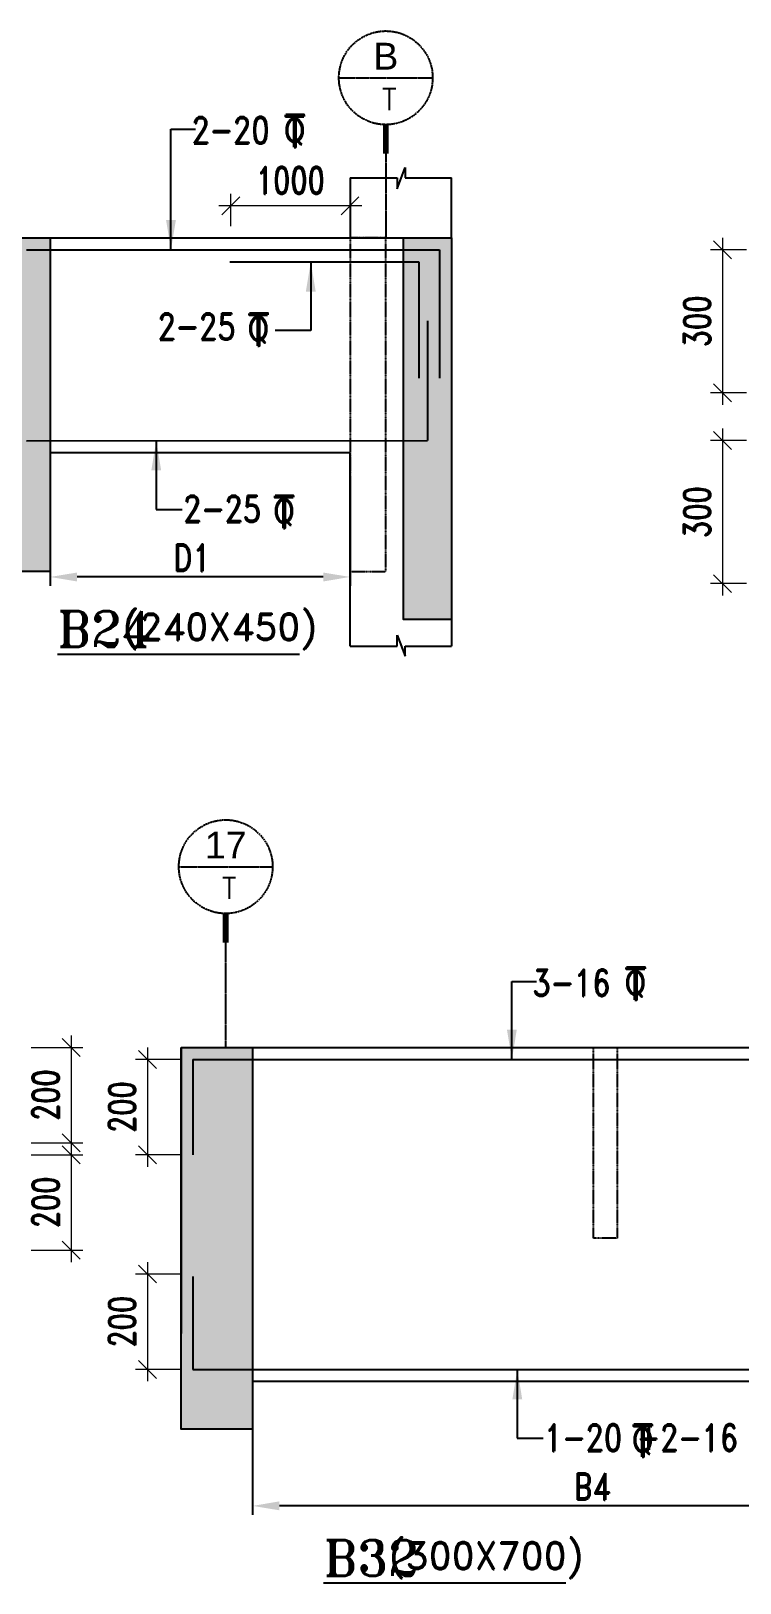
# Model space of a CAD drawing. Header units: millimetres. Extents: x 2061841 to 105821645, y -77612 to 48520811.
# Drawn here: x 2857719 to 2863666, y 15112 to 28131 of the extents above; entities that cross this region are included whole.
import ezdxf
from ezdxf.enums import TextEntityAlignment as Align

# ---------------------------------------------------------------- set-up
doc = ezdxf.new("R2010")
doc.units = ezdxf.units.MM
doc.header["$LTSCALE"] = 10
doc.header["$MEASUREMENT"] = 0
for name, pattern in [('$0$HIDDEN', [0.375, 0.25, -0.125]), ('BASEMENT COLUMN SETTING OUT-PART 2_R4$0$CENTER', [2, 1.25, -0.25, 0.25, -0.25]), ('CENTER', [2, 1.25, -0.25, 0.25, -0.25])]:
    doc.linetypes.add(name, pattern=pattern)
for name, color, linetype in [('A-Grid-Tower', 8, 'CENTER'), ('BASEMENT COLUMN SETTING OUT-PART 2_R4$0$A-GRID-MAIN', 2, 'BASEMENT COLUMN SETTING OUT-PART 2_R4$0$CENTER'), ('BEAM', 4, 'Continuous'), ('BEAM HATCH', 252, 'Continuous'), ('BEAM STIRRUPS', 3, 'Continuous'), ('LEADER', 3, 'Continuous'), ('REIN', 1, 'Continuous'), ('SHEET', 7, 'Continuous'), ('VIN_BEAM', 4, 'Continuous')]:
    doc.layers.add(name, color=color, linetype=linetype)
doc.layers.add('TEXT', color=2, linetype='Continuous', lineweight=25)
doc.layers.add('VIN_SLAB DIMENSION', color=3, linetype='Continuous', lineweight=13)
doc.styles.add('200', font='romand.shx', dxfattribs={"width": 0.8, "height": 225})
doc.styles.add('BASEMENT COLUMN SETTING OUT-PART 2_R4$0$MAS-TXTL', font='arial.ttf', dxfattribs={"height": 200})
doc.styles.add('BASEMENT COLUMN SETTING OUT-PART 2_R4$0$MAS-TXTS', font='romans.shx', dxfattribs={"width": 0.8, "height": 180})
doc.styles.add('PK', font='romand.shx', dxfattribs={"width": 0.7, "height": 225})
doc.styles.add('PRP 100', font='romand.shx', dxfattribs={"width": 0.75})
doc.styles.add('RD', font='romand.shx', dxfattribs={"width": 0.9, "height": 225})
doc.styles.add('ROMAND', font='romand', dxfattribs={"height": 200})
doc.styles.add('RT', font='romant.shx', dxfattribs={"height": 250})
doc.dimstyles.new('dim', dxfattribs={"dimtxt": 225, "dimasz": 150, "dimexe": 100, "dimexo": 100, "dimgap": 100, "dimtad": 1, "dimdec": 0, "dimlfac": -1, "dimrnd": 5, "dimdsep": 46, "dimtxsty": 'PRP 100', "dimblk": 'OBLIQUE', "dimcen": 1.5, "dimdle": 100, "dimclrd": 3, "dimclre": 3, "dimclrt": 2, "dimadec": 0, "dimazin": 0, "dimtfac": 1, "dimtdec": 0, "dimtix": 1, "dimtmove": 0, "dimatfit": 3, "dimldrblk": 'OBLIQUE', "dimfxl": 200, "dimlwd": -1, "dimlwe": -1, "dimarcsym": 0})
doc.dimstyles.new('GR', dxfattribs={"dimtxt": 225, "dimasz": 100, "dimexe": 50, "dimexo": 50, "dimgap": 40, "dimtad": 1, "dimdec": 0, "dimzin": 0, "dimdsep": 46, "dimtxsty": 'RD', "dimblk1": 'OBLIQUE', "dimblk2": 'OBLIQUE', "dimsah": 1, "dimcen": 0, "dimdle": 100, "dimclrd": 3, "dimclre": 3, "dimclrt": 2, "dimadec": 0, "dimazin": 0, "dimtfac": 1, "dimtdec": 0, "dimtix": 1, "dimtmove": 0, "dimatfit": 3, "dimfxl": 1, "dimtolj": 1, "dimtzin": 0, "dimarcsym": 0})
doc.dimstyles.new('GR2', dxfattribs={"dimtxt": 225, "dimasz": 100, "dimexe": 75, "dimexo": 75, "dimgap": 50, "dimtad": 1, "dimdec": 0, "dimdsep": 46, "dimtxsty": '200', "dimblk1": 'OBLIQUE', "dimblk2": 'OBLIQUE', "dimsah": 1, "dimcen": 50, "dimdle": 75, "dimclrd": 3, "dimclre": 3, "dimclrt": 2, "dimadec": 0, "dimazin": 0, "dimtfac": 1, "dimtdec": 0, "dimtix": 1, "dimtmove": 0, "dimatfit": 3, "dimldrblk": 'OBLIQUE', "dimfxl": 1, "dimtolj": 1, "dimtzin": 0, "dimarcsym": 0})

# ---------------------------------------------------------------- blocks, each defined once
blk = doc.blocks.new('A$C33BE299A')
at = {"layer": 'SHEET', "color": 4, "style": 'ROMAND'}
for s, height, p in [('T', 170, (-16.2, 0)), ('Q', 125, (-14.4, 26.9))]:
    blk.add_text(s, height=height, dxfattribs=at).set_placement(p)
blk = doc.blocks.new('*D2505')
at = {"layer": 'BEAM STIRRUPS', "color": 3, "lineweight": -2, "ltscale": 0.25, "transparency": 16777216}
for p, q in [((2857880, 24347), (2857880, 23476)), ((2860395, 24291), (2860395, 23476)), ((2860170, 23551), (2858105, 23551))]:
    blk.add_line(p, q, dxfattribs=at)
at = {"layer": 'BEAM STIRRUPS', "color": 3, "linetype": 'Continuous', "ltscale": 0.25, "transparency": 16777216}
for points in [[(2858105, 23588), (2858105, 23513), (2857880, 23551)], [(2860170, 23588), (2860170, 23513), (2860395, 23551)]]:
    blk.add_solid(points, dxfattribs=at)
at = {"layer": 'Defpoints', "color": 0, "linetype": 'Continuous', "ltscale": 0.25, "transparency": 16777216}
for p in [(2857880, 24422, 2), (2860395, 24366, 46), (2857880, 23551)]:
    blk.add_point(p, dxfattribs=at)
at = {"layer": 'BEAM STIRRUPS', "color": 2, "linetype": 'Continuous', "ltscale": 0.25, "transparency": 16777216, "insert": (2859069, 23713), "char_height": 225, "attachment_point": 5, "rotation": 360, "style": '200'}
blk.add_mtext('\\A1;D1', dxfattribs=at)
blk = doc.blocks.new('_Oblique')
at = {"color": 0, "linetype": 'ByBlock', "lineweight": -2}
blk.add_line((-0.5, -0.5), (0.5, 0.5), dxfattribs=at)
blk = doc.blocks.new('*D1693')
at = {"layer": 'BEAM STIRRUPS', "color": 3, "lineweight": -2, "ltscale": 0.25, "transparency": 16777216}
for p, q in [((2865278, 16728), (2865278, 15683)), ((2859578, 16555), (2859578, 15683)), ((2865053, 15758), (2859803, 15758))]:
    blk.add_line(p, q, dxfattribs=at)
at = {"layer": 'BEAM STIRRUPS', "color": 3, "linetype": 'Continuous', "ltscale": 0.25, "transparency": 16777216}
for points in [[(2859803, 15796), (2859803, 15721), (2859578, 15758)], [(2865053, 15796), (2865053, 15721), (2865278, 15758)]]:
    blk.add_solid(points, dxfattribs=at)
at = {"layer": 'Defpoints', "color": 0, "linetype": 'Continuous', "ltscale": 0.25, "transparency": 16777216}
for p in [(2865278, 16803, 46), (2859578, 16630, 2), (2859578, 15758)]:
    blk.add_point(p, dxfattribs=at)
at = {"layer": 'BEAM STIRRUPS', "color": 2, "linetype": 'Continuous', "ltscale": 0.25, "transparency": 16777216, "insert": (2862428, 15921), "char_height": 225, "attachment_point": 5, "rotation": 360, "style": '200'}
blk.add_mtext('\\A1;B4', dxfattribs=at)
blk = doc.blocks.new('*D1671')
at = {"layer": 'Defpoints', "color": 0, "transparency": 16777216}
for p in [(2859395, 26665), (2859395, 26395, 0), (2860395, 26395, 0)]:
    blk.add_point(p, dxfattribs=at)
at = {"layer": 'VIN_SLAB DIMENSION', "color": 3, "transparency": 16777216}
for p, q in [((2859395, 26495), (2859395, 26765)), ((2860395, 26495), (2860395, 26765)), ((2860495, 26665), (2859295, 26665))]:
    blk.add_line(p, q, dxfattribs=at)
at = {"layer": 'VIN_SLAB DIMENSION', "color": 3, "transparency": 16777216, "xscale": 150, "yscale": 150, "zscale": 150, "rotation": 180}
blk.add_blockref('_Oblique', (2859395, 26665), dxfattribs=at)
at = {"layer": 'VIN_SLAB DIMENSION', "color": 3, "transparency": 16777216, "xscale": 150, "yscale": 150, "zscale": 150}
blk.add_blockref('_Oblique', (2860395, 26665), dxfattribs=at)
at = {"layer": 'VIN_SLAB DIMENSION', "color": 2, "transparency": 16777216, "insert": (2859895, 26878), "char_height": 225, "attachment_point": 5, "style": 'PRP 100'}
blk.add_mtext('1000', dxfattribs=at)
blk = doc.blocks.new('OBLIQUE')
blk = doc.blocks.new('BASEMENT COLUMN SETTING OUT-PART 2_R4$0$GRID TARGET1')
blk.add_wipeout([(393, -655), (392, -641), (392, -628), (390, -614), (389, -600), (387, -587), (384, -573), (381, -560), (377, -547), (373, -534), (369, -521), (364, -508), (359, -495), (353, -483), (347, -471), (340, -459), (333, -447), (325, -435), (318, -424), (309, -413), (301, -403), (292, -392), (282, -382), (273, -373), (263, -363), (252, -354), (242, -346), (231, -337), (220, -330), (208, -322), (196, -315), (184, -308), (172, -302), (160, -296), (147, -291), (134, -286), (121, -282), (108, -278), (95, -274), (82, -271), (68, -268), (55, -266), (41, -265), (27, -263), (14, -263), (0, -262), (-14, -263), (-27, -263), (-41, -265), (-55, -266), (-68, -268), (-82, -271), (-95, -274), (-108, -278), (-121, -282), (-134, -286), (-147, -291), (-160, -296), (-172, -302), (-184, -308), (-196, -315), (-208, -322), (-220, -330), (-231, -337), (-242, -346), (-252, -354), (-263, -363), (-273, -373), (-282, -382), (-292, -392), (-301, -403), (-309, -413), (-318, -424), (-325, -435), (-333, -447), (-340, -459), (-347, -471), (-353, -483), (-359, -495), (-364, -508), (-369, -521), (-373, -534), (-377, -547), (-381, -560), (-384, -573), (-387, -587), (-389, -600), (-390, -614), (-392, -628), (-392, -641), (-393, -655), (-392, -669), (-392, -682), (-390, -696), (-389, -710), (-387, -723), (-384, -737), (-381, -750), (-377, -763), (-373, -776), (-369, -789), (-364, -802), (-359, -815), (-353, -827), (-347, -839), (-340, -851), (-333, -863), (-325, -875), (-318, -886), (-309, -897), (-301, -907), (-292, -918), (-282, -928), (-273, -937), (-263, -947), (-252, -956), (-242, -964), (-231, -973), (-220, -981), (-208, -988), (-196, -995), (-184, -1002), (-172, -1008), (-160, -1014), (-147, -1019), (-134, -1024), (-121, -1028), (-108, -1032), (-95, -1036), (-82, -1039), (-68, -1042), (-55, -1044), (-41, -1046), (-27, -1047), (-14, -1047), (0, -1048), (14, -1047), (27, -1047), (41, -1046), (55, -1044), (68, -1042), (82, -1039), (95, -1036), (108, -1032), (121, -1028), (134, -1024), (147, -1019), (160, -1014), (172, -1008), (184, -1002), (196, -995), (208, -988), (220, -981), (231, -973), (242, -964), (252, -956), (263, -947), (273, -937), (282, -928), (292, -918), (301, -907), (309, -897), (318, -886), (325, -875), (333, -863), (340, -851), (347, -839), (353, -827), (359, -815), (364, -802), (369, -789), (373, -776), (377, -763), (381, -750), (384, -737), (387, -723), (389, -710), (390, -696), (392, -682), (392, -669)])
blk.add_line((-393, -655), (393, -655))
at = {"const_width": 48.8}
blk.add_lwpolyline([(0, -1048), (0, -1292)], dxfattribs=at)
blk.add_circle((0, -655), 393)
for tag, height, style, p in [('AS', 225, 'BASEMENT COLUMN SETTING OUT-PART 2_R4$0$MAS-TXTL', (0, -586)), ('REF', 180, 'BASEMENT COLUMN SETTING OUT-PART 2_R4$0$MAS-TXTS', (29, -925))]:
    blk.add_attdef(tag, text='', height=height, dxfattribs=dict(style=style)).set_placement(p, align=Align.CENTER)
blk = doc.blocks.new('*D1238')
at = {"layer": 'Defpoints', "color": 0, "transparency": 16777216}
for p in [(2863822, 26295), (2863520, 25095), (2863822, 25095)]:
    blk.add_point(p, dxfattribs=at)
at = {"layer": 'VIN_SLAB DIMENSION', "color": 3, "transparency": 16777216}
for p, q in [((2863520, 26395), (2863520, 24995)), ((2863722, 26295), (2863420, 26295)), ((2863722, 25095), (2863420, 25095))]:
    blk.add_line(p, q, dxfattribs=at)
at = {"layer": 'VIN_SLAB DIMENSION', "color": 3, "transparency": 16777216, "xscale": 150, "yscale": 150, "zscale": 150}
for p, rotation in [((2863520, 26295), 90), ((2863520, 25095), 270)]:
    blk.add_blockref('_Oblique', p, dxfattribs=dict(at, rotation=rotation))
at = {"layer": 'VIN_SLAB DIMENSION', "color": 2, "transparency": 16777216, "insert": (2863307, 25695), "char_height": 225, "attachment_point": 5, "rotation": 90, "style": 'PRP 100'}
blk.add_mtext('300', dxfattribs=at)
blk = doc.blocks.new('*D1239')
at = {"layer": 'Defpoints', "color": 0, "transparency": 16777216}
for p in [(2863822, 24695), (2863520, 23495), (2863822, 23495)]:
    blk.add_point(p, dxfattribs=at)
at = {"layer": 'VIN_SLAB DIMENSION', "color": 3, "transparency": 16777216}
for p, q in [((2863520, 24795), (2863520, 23395)), ((2863722, 24695), (2863420, 24695)), ((2863722, 23495), (2863420, 23495))]:
    blk.add_line(p, q, dxfattribs=at)
at = {"layer": 'VIN_SLAB DIMENSION', "color": 3, "transparency": 16777216, "xscale": 150, "yscale": 150, "zscale": 150}
for p, rotation in [((2863520, 24695), 90), ((2863520, 23495), 270)]:
    blk.add_blockref('_Oblique', p, dxfattribs=dict(at, rotation=rotation))
at = {"layer": 'VIN_SLAB DIMENSION', "color": 2, "transparency": 16777216, "insert": (2863307, 24095), "char_height": 225, "attachment_point": 5, "rotation": 90, "style": 'PRP 100'}
blk.add_mtext('300', dxfattribs=at)
blk = doc.blocks.new('*D1103')
at = {"layer": 'Defpoints', "color": 0, "transparency": 16777216}
for p in [(2857621, 19603, 52), (2857621, 18803, 51), (2858055, 18803)]:
    blk.add_point(p, dxfattribs=at)
at = {"layer": 'VIN_SLAB DIMENSION', "color": 3, "transparency": 16777216}
for p, q in [((2858055, 19703), (2858055, 18703)), ((2857721, 19603), (2858155, 19603)), ((2857721, 18803), (2858155, 18803))]:
    blk.add_line(p, q, dxfattribs=at)
at = {"layer": 'VIN_SLAB DIMENSION', "color": 3, "transparency": 16777216, "xscale": 150, "yscale": 150, "zscale": 150}
for p, rotation in [((2858055, 19603), 90), ((2858055, 18803), 270)]:
    blk.add_blockref('_Oblique', p, dxfattribs=dict(at, rotation=rotation))
at = {"layer": 'VIN_SLAB DIMENSION', "color": 2, "transparency": 16777216, "insert": (2857842, 19203), "char_height": 225, "attachment_point": 5, "rotation": 90, "style": 'PRP 100'}
blk.add_mtext('200', dxfattribs=at)
blk = doc.blocks.new('*D1104')
at = {"layer": 'Defpoints', "color": 0, "transparency": 16777216}
for p in [(2857620, 18703, 52), (2857620, 17903, 51), (2858055, 17903)]:
    blk.add_point(p, dxfattribs=at)
at = {"layer": 'VIN_SLAB DIMENSION', "color": 3, "transparency": 16777216}
for p, q in [((2858055, 18803), (2858055, 17803)), ((2857720, 18703), (2858155, 18703)), ((2857720, 17903), (2858155, 17903))]:
    blk.add_line(p, q, dxfattribs=at)
at = {"layer": 'VIN_SLAB DIMENSION', "color": 3, "transparency": 16777216, "xscale": 150, "yscale": 150, "zscale": 150}
for p, rotation in [((2858055, 18703), 90), ((2858055, 17903), 270)]:
    blk.add_blockref('_Oblique', p, dxfattribs=dict(at, rotation=rotation))
at = {"layer": 'VIN_SLAB DIMENSION', "color": 2, "transparency": 16777216, "insert": (2857842, 18303), "char_height": 225, "attachment_point": 5, "rotation": 90, "style": 'PRP 100'}
blk.add_mtext('200', dxfattribs=at)
blk = doc.blocks.new('*D1105')
at = {"layer": 'Defpoints', "color": 0, "transparency": 16777216}
for p in [(2859078, 19503, 52), (2858696, 18703), (2859078, 18703, 51)]:
    blk.add_point(p, dxfattribs=at)
at = {"layer": 'VIN_SLAB DIMENSION', "color": 3, "transparency": 16777216}
for p, q in [((2858696, 19603), (2858696, 18603)), ((2858978, 19503), (2858596, 19503)), ((2858978, 18703), (2858596, 18703))]:
    blk.add_line(p, q, dxfattribs=at)
at = {"layer": 'VIN_SLAB DIMENSION', "color": 3, "transparency": 16777216, "xscale": 150, "yscale": 150, "zscale": 150}
for p, rotation in [((2858696, 19503), 90), ((2858696, 18703), 270)]:
    blk.add_blockref('_Oblique', p, dxfattribs=dict(at, rotation=rotation))
at = {"layer": 'VIN_SLAB DIMENSION', "color": 2, "transparency": 16777216, "insert": (2858483, 19103), "char_height": 225, "attachment_point": 5, "rotation": 90, "style": 'PRP 100'}
blk.add_mtext('200', dxfattribs=at)
blk = doc.blocks.new('*D1106')
at = {"layer": 'Defpoints', "color": 0, "transparency": 16777216}
for p in [(2859078, 17703, 52), (2858696, 16903), (2859078, 16903, 51)]:
    blk.add_point(p, dxfattribs=at)
at = {"layer": 'VIN_SLAB DIMENSION', "color": 3, "transparency": 16777216}
for p, q in [((2858696, 17803), (2858696, 16803)), ((2858978, 17703), (2858596, 17703)), ((2858978, 16903), (2858596, 16903))]:
    blk.add_line(p, q, dxfattribs=at)
at = {"layer": 'VIN_SLAB DIMENSION', "color": 3, "transparency": 16777216, "xscale": 150, "yscale": 150, "zscale": 150}
for p, rotation in [((2858696, 17703), 90), ((2858696, 16903), 270)]:
    blk.add_blockref('_Oblique', p, dxfattribs=dict(at, rotation=rotation))
at = {"layer": 'VIN_SLAB DIMENSION', "color": 2, "transparency": 16777216, "insert": (2858483, 17303), "char_height": 225, "attachment_point": 5, "rotation": 90, "style": 'PRP 100'}
blk.add_mtext('200', dxfattribs=at)

msp = doc.modelspace()

# ---------------------------------------------------------------- hatches: boundary and pattern name
at = {"layer": 'BEAM HATCH'}
h = msp.add_hatch(color=252, dxfattribs=at)
h.paths.add_polyline_path([(2857580.2, 26395.4), (2857880.2, 26395.4), (2857880.2, 23595.4), (2857580.2, 23595.4)])
h.paths.add_polyline_path([(2858892.5, 23938.2), (2859245, 23938.2), (2859245, 23488.2), (2858892.5, 23488.2)], flags=9)
for points in [[(2860845.2, 26395.4), (2861245.2, 26395.4), (2861245.2, 23195.4), (2860845.2, 23195.4)], [(2858977.6, 19603.1), (2859577.6, 19603.1), (2859577.6, 16403.1), (2858977.6, 16403.1)]]:
    msp.add_hatch(color=252, dxfattribs=at).paths.add_polyline_path(points)

# ---------------------------------------------------------------- linework, layer by layer
at = {"layer": 'A-Grid-Tower', "color": 6}
for p, q in [((2860695.2, 27101.3, 0), (2860695.2, 26395.4, 0)), ((2859352.5, 19603.1, 103.1), (2859352.5, 20483.5, 103.1))]:
    msp.add_line(p, q, dxfattribs=at)
at = {"layer": 'BEAM'}
for p, q in [((2860790.2, 26806.5, 0), (2860857, 26984.6, 0)), ((2860857, 26984.6, 0), (2860857, 26898.7, 0)), ((2860395.2, 26898.7, 0), (2860395.2, 26395.4, 0)), ((2860395.2, 26898.7, 0), (2860790.2, 26898.7, 0)), ((2860790.2, 26898.7, 0), (2860790.2, 26806.5, 0)), ((2860857, 26898.7, 0), (2861245.2, 26898.7, 0)), ((2861245.2, 26395.4, 0), (2861245.2, 26898.7, 0)), ((2857580.2, 26395.4, 0), (2861245.2, 26395.4, 0)), ((2861245.2, 26395.4, 0), (2861245.2, 24595.4, 0)), ((2861245.2, 26295.4, 0), (2861245.2, 24695.4, 0)), ((2857880.2, 24595.4, 0), (2860395.2, 24595.4, 0)), ((2860395.2, 22971.7, 0), (2860395.2, 24595.4, 0)), ((2861245.2, 24595.4, 0), (2861245.2, 22971.7, 0)), ((2860790.2, 22971.7, 0), (2860790.2, 23063.9, 0)), ((2860790.2, 23063.9, 0), (2860857, 22885.8, 0)), ((2860395.2, 22971.7, 0), (2860790.2, 22971.7, 0)), ((2860857, 22971.7, 0), (2861245.2, 22971.7, 0)), ((2860857, 22885.8, 0), (2860857, 22971.7, 0)), ((2858977.6, 19603.1, 103.1), (2858977.6, 17203.1, 103.1)), ((2858977.6, 19603.1, 103.1), (2865627.5, 19603.1, 103.1)), ((2859577.6, 16803.1, 103.1), (2865277.5, 16803.1, 103.1))]:
    msp.add_line(p, q, dxfattribs=at)
for points, elevation in [([(2857580.2, 26395.4), (2857880.2, 26395.4), (2857880.2, 23595.4), (2857580.2, 23595.4)], 0), ([(2860845.2, 26395.4), (2861245.2, 26395.4), (2861245.2, 23195.4), (2860845.2, 23195.4)], 0), ([(2858977.6, 19603.1), (2859577.6, 19603.1), (2859577.6, 16403.1), (2858977.6, 16403.1)], 103.1)]:
    msp.add_lwpolyline(points, close=True, dxfattribs=dict(at, elevation=elevation))
at = {"layer": 'REIN'}
for p, q in [((2857680.2, 26295.4, 0), (2861145.2, 26295.4, 0)), ((2859386.2, 26195.4, 0), (2860972.4, 26195.4, 0)), ((2860972.4, 26195.4, 0), (2860972.4, 25219.7, 0)), ((2861145.2, 26295.4, 0), (2861145.2, 25219.7, 0)), ((2861045.2, 25700.5, 0), (2861045.2, 24695.4, 0)), ((2857681, 24692, 0), (2861045.2, 24695.4, 0)), ((2859077.6, 19503.1, 103.1), (2865556.7, 19503.1, 103.1)), ((2859077.6, 19503.1, 103.1), (2859077.6, 18703.1, 103.1)), ((2859077.6, 17682, 103.1), (2859077.6, 16903.1, 103.1)), ((2859077.6, 16903.1, 103.1), (2865556.7, 16903.1, 103.1))]:
    msp.add_line(p, q, dxfattribs=at)
at = {"layer": 'VIN_BEAM', "linetype": '$0$HIDDEN'}
for points, elevation in [([(2860695.2, 26395.4), (2860395.2, 26395.4), (2860395.2, 23595.4), (2860695.2, 23595.4)], 0), ([(2862436.5, 19603.1), (2862636.5, 19603.1), (2862636.5, 18003.1), (2862436.5, 18003.1)], 103.1)]:
    msp.add_lwpolyline(points, close=True, dxfattribs=dict(at, elevation=elevation))

# ---------------------------------------------------------------- block references
at = {"layer": 'TEXT', "color": 2, "xscale": 1.600000001490116, "yscale": 1.600000001490116, "zscale": 1.600000001490116}
for p in [(2859858.3, 27155.7, 243658), (2859555.2, 25489.9, 243658), (2859769.2, 23960.8, 243658), (2862718.1, 20003.2, 243761.1), (2862778, 16168.5, 243761.1)]:
    msp.add_blockref('A$C33BE299A', p, dxfattribs=at)

# ---------------------------------------------------------------- texts
at = {"layer": 'TEXT', "color": 2, "style": 'PK', "width": 0.8}
for s, p in [('2-20', (2859065.5, 27186, -0.2)), ('3-16', (2861925.4, 20033.4, 102.9))]:
    msp.add_text(s, height=225, dxfattribs=at).set_placement(p)
for s, p in [('2-25', (2858780.6, 25538.8, 0)), ('2-25', (2858994.6, 24009.8, 0)), ('1-20 +2-16', (2862023.5, 16217.5, 103.1))]:
    msp.add_text(s, height=225, rotation=0, dxfattribs=at).set_placement(p)
at = {"layer": 'TEXT', "color": 1, "style": 'RT'}
for s, p in [('%%UB24      ', (2858955.6, 23113.8, 0)), ('%%UB32      ', (2861189.5, 15321.5, 103.1))]:
    msp.add_text(s, height=300, dxfattribs=at).set_placement(p, align=Align.MIDDLE_CENTER)
at = {"layer": 'TEXT', "color": 2, "style": 'RD'}
for s, p in [('(240X450)', (2858493.5, 23019.8, 0)), ('(300X700)', (2860727.4, 15227.5, 103.1))]:
    msp.add_text(s, height=225, dxfattribs=at).set_placement(p)

# ---------------------------------------------------------------- dimensions: what is measured, and where the dimension line sits
at = {"layer": 'BEAM STIRRUPS', "linetype": 'Continuous', "ltscale": 0.25}
for base, p1, p2, text, override, picture, middle in [((2857880.2, 23550.7, 0), (2860395.2, 24365.9, 46.4), (2857880.2, 24422.3, 1.6), 'D1', {"dimasz": 225, "dimfxl": 3, "dimarcsym": 2}, '*D2505', (2859068.8, 23550.7, 0)), ((2859577.6, 15758.4, 103.1), (2865277.5, 16803.1, 149.6), (2859577.6, 16630, 104.8), 'B4', {"dimasz": 225, "dimtxsty": '200', "dimfxl": 3, "dimarcsym": 2}, '*D1693', (2862427.5, 15758.4, 103.1))]:
    dim = msp.add_linear_dim(base=base, p1=p1, p2=p2, angle=179.99996, text=text, dimstyle='GR2', override=override, dxfattribs=at)
    dim.commit()
    dim.dimension.update_dxf_attribs({"geometry": picture, "text_midpoint": middle, "dimtype": 160})
at = {"layer": 'VIN_SLAB DIMENSION'}
dim = msp.add_linear_dim(base=(2859395.2, 26665.1, 0), p1=(2860395.2, 26395.4, 0), p2=(2859395.2, 26395.4, 0), dimstyle='dim', dxfattribs=at)
dim.commit()
dim.dimension.update_dxf_attribs({"geometry": '*D1671', "text_midpoint": (2859895.2, 26877.6, 0)})
for base, p1, p2, picture, middle in [((2863519.9, 25095.4), (2863821.5, 26295.4), (2863821.5, 25095.4), '*D1238', (2863307.4, 25695.4)), ((2863519.9, 23495.4, 0), (2863821.5, 24695.4, 0), (2863821.5, 23495.4, 0), '*D1239', (2863307.4, 24095.4, 0))]:
    dim = msp.add_linear_dim(base=base, p1=p1, p2=p2, angle=90, text='300', dimstyle='dim', override={"dimtxsty": 'PRP 100', "dimldrblk": 'OBLIQUE'}, dxfattribs=at)
    dim.commit()
    dim.dimension.update_dxf_attribs({"geometry": picture, "text_midpoint": middle})
for base, p1, p2, picture, middle in [((2858054.8, 18803.1, 103.1), (2857620.8, 19603.1, 154.7), (2857620.8, 18803.1, 154.3), '*D1103', (2857842.3, 19203.1, 103.1)), ((2858695.7, 18703.1, 103.1), (2859077.6, 19503.1, 154.7), (2859077.6, 18703.1, 154.3), '*D1105', (2858483.2, 19103.1, 103.1)), ((2858054.8, 17903.1, 103.1), (2857620.1, 18703.1, 154.7), (2857620.1, 17903.1, 154.3), '*D1104', (2857842.3, 18303.1, 103.1)), ((2858695.7, 16903.1, 103.1), (2859077.6, 17703.1, 154.7), (2859077.6, 16903.1, 154.3), '*D1106', (2858483.2, 17303.1, 103.1))]:
    dim = msp.add_linear_dim(base=base, p1=p1, p2=p2, angle=90, text='200', dimstyle='dim', dxfattribs=at)
    dim.commit()
    dim.dimension.update_dxf_attribs({"geometry": picture, "text_midpoint": middle})

# ---------------------------------------------------------------- leaders
at = {"layer": 'LEADER', "color": 3}
for points in [[(2858893.1, 26295.1, 0), (2858893.1, 27308.6, 0), (2859098.7, 27308.6, 0)], [(2860066, 26195.4, 0), (2860066, 25618.2, 0), (2859767.8, 25618.2, 0)], [(2858769.7, 24695.4, 0), (2858769.7, 24118.2, 0), (2858987.7, 24118.2, 0)], [(2861753, 19502.7, 103.1), (2861753, 20156, 103.1), (2861958.6, 20156, 103.1)], [(2861798.6, 16903.1, 103.1), (2861798.6, 16325.9, 103.1), (2862016.6, 16325.9, 103.1)]]:
    msp.add_leader(points, dimstyle='GR', override={"dimasz": 250}, dxfattribs=at)

# ---------------------------------------------------------------- next in the draw order: block references
at = {"layer": 'BASEMENT COLUMN SETTING OUT-PART 2_R4$0$A-GRID-MAIN', "color": 240, "true_color": 0xed1f24}
for p, values in [((2860695.2, 28393.1, 0), {'REF': 'T', 'AS': 'B'}), ((2859352.5, 21775.3, 103.1), {'REF': 'T', 'AS': '17'})]:
    msp.add_blockref('BASEMENT COLUMN SETTING OUT-PART 2_R4$0$GRID TARGET1', p, dxfattribs=at).add_auto_attribs(values)

doc.saveas('drawing.dxf')
